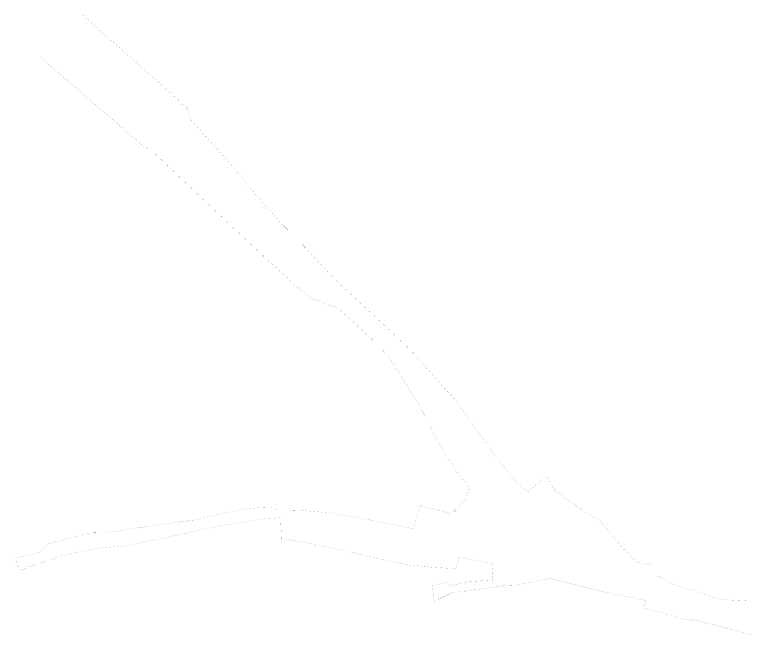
# Model space of a CAD drawing. Header units: millimetres. Extents: x 1265826 to 1360210, y 383897 to 506623.
# Drawn here: x 1346272 to 1348245, y 490936 to 492599 of the extents above; entities that cross this region are included whole.
import ezdxf

# ---------------------------------------------------------------- set-up
doc = ezdxf.new("R2010")
doc.units = ezdxf.units.MM
doc.layers.add('14', color=7, linetype='Continuous')

msp = doc.modelspace()

# ---------------------------------------------------------------- linework, layer by layer
at = {"layer": '14', "color": 12, "const_width": 0.17, "flags": 128}
for points in [[(1348267.1, 491027.4), (1348239.7, 491027.7), (1348187.3, 491030.4), (1348145.4, 491036.9), (1348090.2, 491056.9), (1348055.5, 491066.8), (1348022.1, 491079.4), (1347999.8, 491092.6), (1347974.6, 491104.9), (1347975.1, 491128.7), (1347957.1, 491123.8), (1347926.2, 491143.7), (1347884, 491190.5), (1347851.2, 491230.4), (1347841.9, 491242.1), (1347805.5, 491263.6), (1347751.3, 491300.7), (1347718.9, 491326), (1347698.2, 491362.8), (1347648.6, 491320.2), (1347620.5, 491342.8), (1347597, 491372.5), (1347568.5, 491406.1), (1347501.8, 491499), (1347456.5, 491562.7), (1347371.3, 491657.2), (1347351, 491683.7), (1347284.1, 491747.1), (1347211.6, 491814.5), (1347120.7, 491898.9), (1347051.5, 491975.4), (1346989.5, 492036.3), (1346902.4, 492135.5), (1346865.3, 492182.3), (1346743.5, 492318.4), (1346735.6, 492346.7), (1346663.4, 492413.1), (1346452.2, 492599), (1346398, 492544.9), (1346339.6, 492486.2), (1346618.7, 492245.3), (1346637.4, 492236.6), (1346662.6, 492212.9), (1346949, 491942.6), (1347033.9, 491865.4), (1347069.1, 491838.2), (1347138.3, 491812.9), (1347170.9, 491783), (1347220.6, 491737.2), (1347244.9, 491714), (1347272.8, 491684.9), (1347321.5, 491608.8), (1347359.1, 491548.7), (1347388.9, 491487.9), (1347414.5, 491443.8), (1347453.2, 491379.6), (1347492.8, 491330.7), (1347478.9, 491299.1), (1347459.6, 491276.5), (1347443.2, 491260.7), (1347360, 491283.7), (1347341.1, 491221.3), (1347206.9, 491248.7), (1347115.2, 491264), (1347043.3, 491270.3), (1347009.5, 491271.5), (1346974.4, 491271.3), (1346959.9, 491279), (1346928.8, 491277.8), (1346893.8, 491274.8), (1346869.6, 491269.8), (1346823.9, 491261.2), (1346755.2, 491245.3), (1346597.1, 491222.9), (1346523.2, 491211.1), (1346472.9, 491210.1), (1346362.6, 491181.1), (1346333.1, 491155.4), (1346271.9, 491142.7), (1346279.1, 491127.1), (1346286.9, 491110.4), (1346401.8, 491149.9), (1346463.5, 491163.9), (1346504.6, 491170.1), (1346571.2, 491175.7), (1346819.5, 491228.4), (1346866.2, 491235.8), (1346937.7, 491247.7), (1346984.8, 491250.7), (1346987.4, 491194.4), (1347046.1, 491185.9), (1347095, 491174.3), (1347138.4, 491166.5), (1347152, 491164), (1347195.1, 491153.1), (1347231.2, 491144.9), (1347268.1, 491136.5), (1347321.6, 491124.9), (1347396.7, 491117.7), (1347442.9, 491115), (1347455.8, 491113.4), (1347457, 491118.7), (1347462.4, 491145.3), (1347554.5, 491127.2), (1347552.1, 491102.6), (1347554.5, 491083.5), (1347486.4, 491079.5), (1347434.5, 491066.5), (1347436.1, 491078.7)], [(1347436.1, 491078.7), (1347391.3, 491069.4), (1347396.9, 491026.5), (1347442.3, 491049.1), (1347583.2, 491068.3), (1347617.1, 491069.9), (1347707.4, 491088.3), (1347856.4, 491051.1), (1347965.2, 491028.8), (1347960.4, 491008.7), (1348085.5, 490974.2), (1348086.7, 490978.5), (1348182.3, 490954.6), (1348250.6, 490935.9)]]:
    msp.add_lwpolyline(points, dxfattribs=at)

doc.saveas('drawing.dxf')
